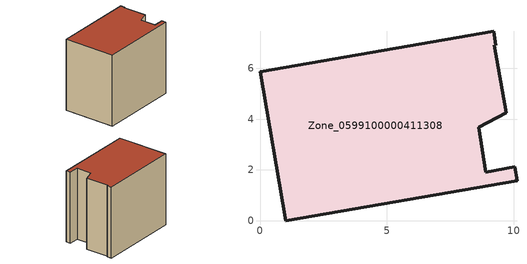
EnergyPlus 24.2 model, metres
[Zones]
Zone_0599100000411308
 floor ground (C_G): 9.23,6.91 9.7,4.25 8.62,3.67 8.89,1.92 10.03,2.12 10.12,1.59 1.02,0 0,5.87 9.19,7.46 9.29,6.92 z0
 wall outside (C_F): 0,5.87 1.02,0 10.12,1.59 10.03,2.12 8.89,1.92 8.62,3.67 9.7,4.25 9.23,6.91 9.29,6.92 9.19,7.46 0,5.87 z0:8.26
 roof outside (C_R): 9.7,4.25 9.23,6.91 9.29,6.92 9.19,7.46 0,5.87 1.02,0 10.12,1.59 10.03,2.12 8.89,1.92 8.62,3.67 z8.26
[BUILDING]
Pand.0599100000411308: North Axis=0; Terrain=City; Loads Convergence Tolerance Value=0.04; Temperature Convergence Tolerance Value=0.4; Solar Distribution=FullExterior; Maximum Number of Warmup Days=25; Minimum Number of Warmup Days=1
[Site:Location]
Rotterdam.The.Hague.AP_ZH_NLD Design_Conditions: Latitude=51.96; Longitude=4.45; Time Zone=1; Elevation=-4.5
[SITE:GROUNDTEMPERATURE:BUILDINGSURFACE]
18, 18, 18, 18, 18, 18, 18, 18, 18, 18, 18, 18
[MATERIAL] Thermal Absorptance=0.9; Solar Absorptance=0.7; Visible Absorptance=0.7
Name | Roughness | Thickness | Conductivity | Density | Specific Heat
G.TI.1992-2005 | MediumSmooth | 0.15 | 0.06 | 540 | 1210
F.TI.1992-2005 | Rough | 0.3 | 0.12 | 1920 | 840
R.TI.1992-2005 | MediumRough | 0.2 | 0.08 | 1500 | 1000
[CONSTRUCTION]
C_G: G.TI.1992-2005
C_F: F.TI.1992-2005
C_R: R.TI.1992-2005
[ZONE]
Zone_0599100000411308: Type=1; Multiplier=1; Ceiling Height=Autocalculate; Volume=Autocalculate; Floor Area=autocalculate; Part of Total Floor Area=Yes
[ZONEINFILTRATION:DESIGNFLOWRATE]
Infil_Zone_0599100000411308: Zone or ZoneList or Space or SpaceList=Zone_0599100000411308; Schedule=AlwaysOn; Design Flow Rate Calculation Method=Flow/Area; Flow Rate per Floor Area=0.0015; Constant Term Coefficient=1; Temperature Term Coefficient=0; Velocity Term Coefficient=0; Velocity Squared Term Coefficient=0
[HVACTEMPLATE:ZONE:IDEALLOADSAIRSYSTEM]
Zone_0599100000411308: Maximum Heating Supply Air Temperature=50; Minimum Cooling Supply Air Temperature=13; Maximum Heating Supply Air Humidity Ratio=0.0156; Minimum Cooling Supply Air Humidity Ratio=0.0077; Heating Limit=NoLimit; Cooling Limit=NoLimit; Dehumidification Control Type=ConstantSensibleHeatRatio; Cooling Sensible Heat Ratio=0.7; Dehumidification Setpoint=60; Humidification Control Type=None; Humidification Setpoint=30; Outdoor Air Method=None; Outdoor Air Flow Rate per Person=0.00944; Outdoor Air Flow Rate per Zone Floor Area=0; Outdoor Air Flow Rate per Zone=0; Demand Controlled Ventilation Type=None; Outdoor Air Economizer Type=NoEconomizer; Heat Recovery Type=None; Sensible Heat Recovery Effectiveness=0.7; Latent Heat Recovery Effectiveness=0.65
[ZONECONTROL:THERMOSTAT]
ThermostatControl_Zone_0599100000411308: Zone or ZoneList=Zone_0599100000411308; Control Type Schedule=DualSetpointControlType; Control 1=Thermostat_Zone_0599100000411308; Temperature Difference Between Cutout And Setpoint=0
[THERMOSTATSETPOINT:DUALSETPOINT]
Thermostat_Zone_0599100000411308: Heating Setpoint Temperature Schedule=HeatingSetpoint_Zone_0599100000411308; Cooling Setpoint Temperature Schedule=CoolingSetpoint_Zone_0599100000411308
[SCHEDULE:COMPACT]
HeatingSetpoint_Zone_0599100000411308: Through: 12/31, For: AllDays, Until: 24:00, 21
CoolingSetpoint_Zone_0599100000411308: Through: 12/31, For: AllDays, Until: 24:00, 24
DualSetpointControlType: Through: 12/31, For: AllDays, Until: 24:00, 4
AlwaysOn: Through: 12/31, For: AllDays, Until: 24:00, 1
